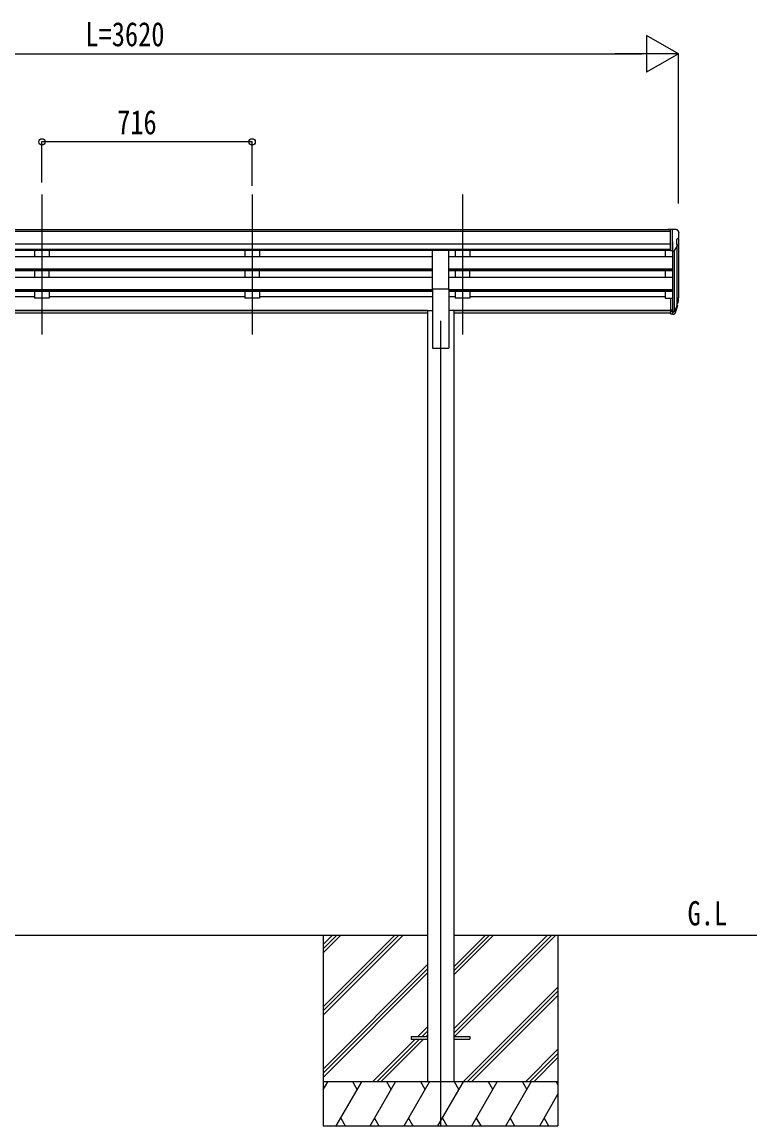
# Model space of a CAD drawing. Units: millimetres, scale not verified. Extents: x -10512 to 10512, y -7425 to 7425.
# Drawn here: x -1596 to 907, y -4162 to -401 of the extents above; entities that cross this region are included whole.
import ezdxf
from ezdxf.enums import TextEntityAlignment as Align

# ---------------------------------------------------------------- set-up
doc = ezdxf.new("R2010")
doc.units = ezdxf.units.MM
doc.header["$LTSCALE"] = 30
for name, color, linetype in [('0-2_USER1', 3, 'Continuous'), ('0-3_YKK_12', 2, 'Continuous'), ('0-4_YKK_13', 4, 'Continuous'), ('0-5_YKK_A1', 4, 'Continuous'), ('0-6_YKK_D', 6, 'Continuous')]:
    doc.layers.add(name, color=color, linetype=linetype)
doc.styles.add('ＭＳ ゴシック', font='')
doc.styles.get('ＭＳ ゴシック').set_extended_font_data('MS Gothic')

msp = doc.modelspace()

# ---------------------------------------------------------------- linework, layer by layer
at = {"layer": '0-3_YKK_12'}
for p, q in [((-1528.25, -988.1), (-1528.25, -1465.61)), ((-812.25, -988.1), (-812.25, -1465.61)), ((-96.25, -988.1), (-96.25, -1465.61)), ((-170.25, -1418.93), (-170.25, -4162.5))]:
    msp.add_line(p, q, dxfattribs=at)
at = {"layer": '0-4_YKK_13'}
for p, q in [((613.25, -1107.5), (603.25, -1107.59)), ((603.25, -1109.1), (603.25, -1107.59)), ((613.25, -1179.48), (613.25, -1107.5)), ((631.75, -1107.5), (613.25, -1107.5)), ((619.75, -1180.48), (619.75, -1107.5)), ((631.75, -1107.5), (634.08, -1107.64)), ((634.84, -1108.07), (638.91, -1113.88)), ((641.75, -1116.87), (641.75, -1117.5)), ((627.37, -1178.67), (636.38, -1163.08)), ((633.75, -1142.01), (633.75, -1158.29)), ((639.22, -1138.68), (633.9, -1141.75)), ((-197.75, -1309.93), (-197.75, -1178.13)), ((-197.75, -1178.13), (-142.75, -1178.13)), ((-142.75, -1309.93), (-142.75, -1178.13)), ((613.25, -1179.48), (619.75, -1179.48)), ((619.75, -1180.48), (624.96, -1180.17)), ((-197.75, -1309.93), (-142.75, -1309.93)), ((613.25, -1341.22), (613.25, -1395.26)), ((613.25, -1341.22), (619.75, -1341.22)), ((619.75, -1341.22), (619.75, -1396)), ((638.05, -1354.04), (634.78, -1361.1)), ((613.25, -1381.36), (619.75, -1381.36)), ((613.25, -1386.23), (619.75, -1386.23)), ((619.75, -1386.25), (624.88, -1386.25)), ((619.75, -1388.06), (624.6, -1388.06)), ((626.18, -1385.58), (633.94, -1370.17)), ((635.39, -1370.53), (627.19, -1386.71)), ((636, -1371.09), (627.19, -1394.64)), ((638.66, -1355.41), (634.78, -1363.36)), ((636.34, -1366.69), (636, -1371.09)), ((613.25, -1395.26), (619.75, -1395.26)), ((619.75, -1396), (624.6, -1396)), ((-270.45, -3858), (-270.45, -3867)), ((-270.45, -3858), (-215.65, -3858)), ((-270.45, -3867), (-215.65, -3867)), ((-125.25, -3858), (-70.45, -3858)), ((-125.25, -3867), (-70.45, -3867)), ((-70.45, -3858), (-70.45, -3867))]:
    msp.add_line(p, q, dxfattribs=at)
for centre, radius, start, end in [((634.02, -1108.64), 1, 35, 86.5), ((638.75, -1116.87), 3, 0, 87), ((439.75, -1117.5), 202, 355.05096, 0), ((634.05, -1142.01), 0.3, 120, 180), ((634.05, -1158.29), 0.3, 180, 265.2833), ((633.78, -1161.58), 3, 330, 85.2833), ((634.85, -1134.31), 6.18, 315.00103, 354.2965), ((624.78, -1177.17), 3, 273.5, 330), ((609.16, -1344.54), 30.41, 341.80266, 352.8448), ((610.57, -1346.3), 29.53, 342.01856, 353.49194)]:
    msp.add_arc(centre, radius, start, end, dxfattribs=at)
for centre, major_axis, ratio, start_param, end_param in [((551.89, -1340.05), (-87.93, 4.42), 0.541684, 3.060334, 3.2172517), ((551.1, -1346.73), (89.06, 1.43), 0.57596, 6.1985533, 6.3701348), ((624.6, -1385.35), (3, 0), 0.90356, 4.712389, 5.7595865), ((624.88, -1384.9), (1.5, 0), 0.90356, 4.712389, 5.7595865), ((549.83, -1346.63), (88.05, 0), 0.90356, 5.9828017, 6.0168888), ((635.04, -1366.69), (-1.3, 0), 0.90356, 2.9359903, 4.9130961), ((549.12, -1350.5), (89.07, 0), 0.90356, 6.0316505, 6.077583), ((624.6, -1393.29), (-3, 0), 0.90356, 1.5707963, 2.6179939)]:
    msp.add_ellipse(centre, major_axis=major_axis, ratio=ratio, start_param=start_param, end_param=end_param, dxfattribs=at)
at = {"layer": '0-5_YKK_A1'}
for p, q in [((613.25, -1109.1), (-2953.75, -1109.1)), ((613.25, -1114.32), (-2953.75, -1114.32)), ((613.25, -1157.85), (-2953.75, -1157.85)), ((619.75, -1148.6), (619.75, -1341.22)), ((634.78, -1165.85), (634.78, -1367.57)), ((639.75, -1138.08), (639.75, -1340.86)), ((613.25, -1175.7), (-2953.75, -1175.7)), ((-197.75, -1178.95), (-2142.75, -1178.95)), ((-197.75, -1201.02), (-2142.75, -1201.02)), ((-1553.25, -1179.05), (-1553.25, -1200.92)), ((-1503.25, -1200.92), (-1553.25, -1200.92)), ((-1503.25, -1179.05), (-1503.25, -1200.92)), ((-837.25, -1179.05), (-837.25, -1200.92)), ((-787.25, -1200.92), (-837.25, -1200.92)), ((-787.25, -1179.05), (-787.25, -1200.92)), ((613.25, -1178.95), (-142.75, -1178.95)), ((619.75, -1201.02), (-142.75, -1201.02)), ((-121.25, -1179.05), (-121.25, -1200.92)), ((-71.25, -1200.92), (-121.25, -1200.92)), ((-71.25, -1179.05), (-71.25, -1200.92)), ((594.75, -1178.95), (594.75, -1201.02)), ((625.75, -1180.01), (625.76, -1386)), ((-197.75, -1242.89), (-2142.75, -1242.89)), ((-197.75, -1244.39), (-2142.75, -1244.39)), ((-197.75, -1248.71), (-2142.75, -1248.71)), ((-197.75, -1271.12), (-2142.75, -1271.12)), ((-1553.25, -1248.71), (-1553.25, -1271.02)), ((-1503.25, -1271.02), (-1553.25, -1271.02)), ((-1503.25, -1271.02), (-1503.25, -1248.71)), ((-837.25, -1248.71), (-837.25, -1271.02)), ((-787.25, -1271.02), (-837.25, -1271.02)), ((-787.25, -1271.02), (-787.25, -1248.71)), ((619.75, -1242.89), (-142.75, -1242.89)), ((619.75, -1244.39), (-142.75, -1244.39)), ((619.75, -1248.71), (-142.75, -1248.71)), ((619.75, -1271.12), (-142.75, -1271.12)), ((-121.25, -1248.71), (-121.25, -1271.02)), ((-71.25, -1271.02), (-121.25, -1271.02)), ((-71.25, -1271.02), (-71.25, -1248.71)), ((594.75, -1248.71), (594.75, -1271.12)), ((-197.75, -1313), (-2142.75, -1313)), ((-197.75, -1314.49), (-2142.75, -1314.49)), ((-197.75, -1309.93), (-197.75, -1512.5)), ((-142.75, -1309.93), (-142.75, -1512.5)), ((619.75, -1313), (-142.75, -1313)), ((619.75, -1314.49), (-142.75, -1314.49)), ((-197.75, -1318.81), (-2142.75, -1318.81)), ((-1553.25, -1336.91), (-2142.75, -1336.91)), ((-1553.25, -1318.81), (-1553.25, -1341.86)), ((-1503.25, -1341.86), (-1553.25, -1341.86)), ((-1503.25, -1318.81), (-1503.25, -1341.86)), ((-837.25, -1336.91), (-1503.25, -1336.91)), ((-837.25, -1318.81), (-837.25, -1341.86)), ((-787.25, -1341.86), (-837.25, -1341.86)), ((-787.25, -1318.81), (-787.25, -1341.86)), ((-197.75, -1336.91), (-787.25, -1336.91)), ((619.75, -1318.81), (-142.75, -1318.81)), ((-121.25, -1336.91), (-142.75, -1336.91)), ((-121.25, -1318.81), (-121.25, -1341.86)), ((-71.25, -1341.86), (-121.25, -1341.86)), ((-71.25, -1318.81), (-71.25, -1341.86)), ((594.75, -1336.91), (-71.25, -1336.91)), ((594.75, -1318.81), (594.75, -1341.86)), ((594.75, -1341.86), (613.25, -1341.86)), ((-215.45, -1383.93), (-2125.05, -1383.93)), ((-215.45, -1385.32), (-2125.05, -1385.32)), ((-215.45, -1383.5), (-215.45, -4012.5)), ((-215.45, -1383.5), (-197.75, -1383.5)), ((-125.05, -1383.5), (-142.75, -1383.5)), ((-125.05, -1383.5), (-125.05, -4012.5)), ((613.25, -1383.93), (-125.05, -1383.93)), ((613.25, -1385.32), (-125.05, -1385.32)), ((-215.45, -1393.01), (-2125.05, -1393.01)), ((613.25, -1393.01), (-125.05, -1393.01)), ((-197.75, -1512.5), (-142.75, -1512.5)), ((-2125.25, -3512.5), (-215.25, -3512.5)), ((-570.45, -3512.5), (-570.45, -4162.5)), ((-570.45, -3756.68), (-326.27, -3512.5)), ((-570.45, -3770.82), (-312.13, -3512.5)), ((-570.45, -3784.96), (-297.99, -3512.5)), ((-570.45, -3572.83), (-510.12, -3512.5)), ((-570.45, -3558.69), (-524.26, -3512.5)), ((-570.45, -3544.55), (-538.4, -3512.5)), ((-125.25, -3512.5), (907.19, -3512.5)), ((-125.25, -3831.98), (194.23, -3512.5)), ((-125.25, -3846.12), (208.37, -3512.5)), ((-125.25, -3648.13), (10.38, -3512.5)), ((-125.25, -3633.99), (-3.76, -3512.5)), ((-125.25, -3619.85), (-17.9, -3512.5)), ((-122.99, -3858), (222.51, -3512.5)), ((229.55, -3512.5), (229.55, -4162.5)), ((-570.45, -3968.81), (-215.65, -3614.01)), ((-570.45, -3982.95), (-215.65, -3628.15)), ((-570.45, -3997.09), (-215.65, -3642.29)), ((-93.64, -4012.5), (229.55, -3689.31)), ((-79.5, -4012.5), (229.55, -3703.45)), ((-65.36, -4012.5), (229.55, -3717.59)), ((-247.51, -3858), (-215.65, -3826.14)), ((-402.01, -4012.5), (-256.51, -3867)), ((-387.87, -4012.5), (-242.37, -3867)), ((-373.72, -4012.5), (-228.22, -3867)), ((-233.37, -3858), (-215.65, -3840.28)), ((-219.22, -3858), (-215.65, -3854.43)), ((118.49, -4012.5), (229.55, -3901.44)), ((132.63, -4012.5), (229.55, -3915.58)), ((146.78, -4012.5), (229.55, -3929.73)), ((229.55, -4012.5), (-570.45, -4012.5)), ((-570.45, -4040), (-554.57, -4012.5)), ((-525.7, -4162.5), (-439.1, -4012.5)), ((-454.1, -4038.48), (-469.1, -4012.5)), ((-410.23, -4162.5), (-323.63, -4012.5)), ((-338.63, -4038.48), (-353.63, -4012.5)), ((-294.76, -4162.5), (-208.16, -4012.5)), ((-223.16, -4038.48), (-238.16, -4012.5)), ((-179.29, -4162.5), (-92.69, -4012.5)), ((-107.69, -4038.48), (-122.69, -4012.5)), ((-63.82, -4162.5), (22.78, -4012.5)), ((7.78, -4038.48), (-7.22, -4012.5)), ((51.65, -4162.5), (138.25, -4012.5)), ((108.25, -4012.5), (123.25, -4038.48)), ((223.72, -4012.5), (229.55, -4022.6)), ((167.12, -4162.5), (229.55, -4054.36)), ((-510.71, -4136.52), (-495.71, -4162.5)), ((-395.24, -4136.52), (-380.24, -4162.5)), ((-279.76, -4136.52), (-264.76, -4162.5)), ((-164.29, -4136.52), (-149.3, -4162.5)), ((-48.82, -4136.52), (-33.83, -4162.5)), ((66.65, -4136.52), (81.64, -4162.5)), ((182.11, -4136.52), (197.11, -4162.5)), ((-570.45, -4162.5), (229.55, -4162.5))]:
    msp.add_line(p, q, dxfattribs=at)
at = {"layer": '0-6_YKK_D'}
for p, q in [((639.75, -509.1), (531.5, -446.6)), ((531.5, -446.6), (531.5, -571.6)), ((-2855.25, -509.1), (514.75, -509.1)), ((639.75, -509.1), (423.24, -509.1)), ((639.75, -509.1), (531.5, -571.6)), ((639.75, -1018.68), (639.75, -508.1)), ((-1528.25, -948.07), (-1528.25, -808.1)), ((-812.25, -809.1), (-1528.25, -809.1)), ((-812.25, -959.21), (-812.25, -808.1))]:
    msp.add_line(p, q, dxfattribs=at)
for centre in [(-1528.25, -809.1), (-812.25, -809.1)]:
    msp.add_circle(centre, 10.62, dxfattribs=at)

# ---------------------------------------------------------------- texts
at = {"layer": '0-2_USER1', "style": 'ＭＳ ゴシック', "width": 0.8}
msp.add_text('G.L', height=82.48, dxfattribs=at).set_placement((671.1, -3503.86), align=Align.BOTTOM_LEFT)
at = {"layer": '0-6_YKK_D', "style": 'ＭＳ ゴシック', "width": 0.8}
for s, p in [('L=3620', (-1380.25, -508.1)), ('716', (-1272.25, -808.1))]:
    msp.add_text(s, height=82.48, dxfattribs=at).set_placement(p, align=Align.BOTTOM_LEFT)

doc.saveas('drawing.dxf')
